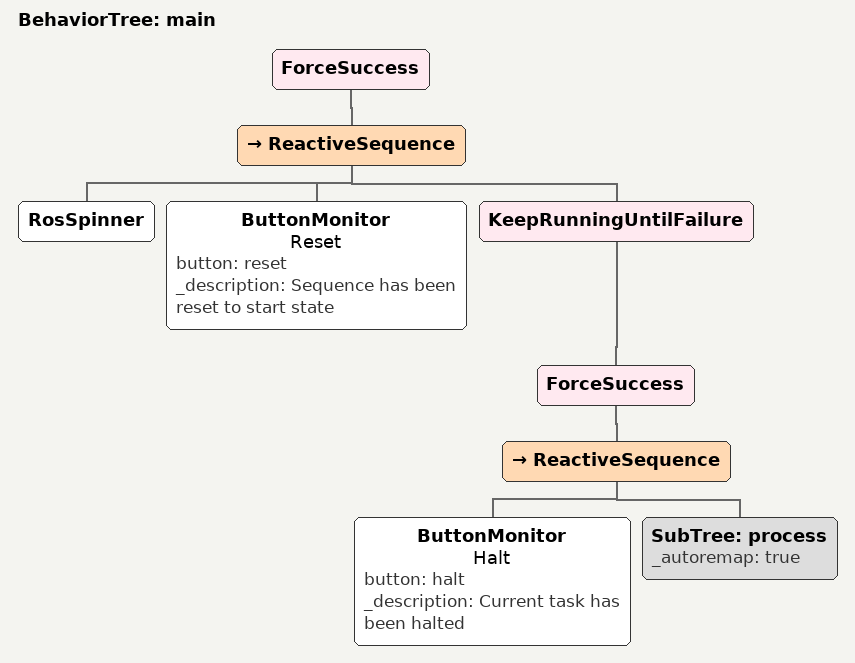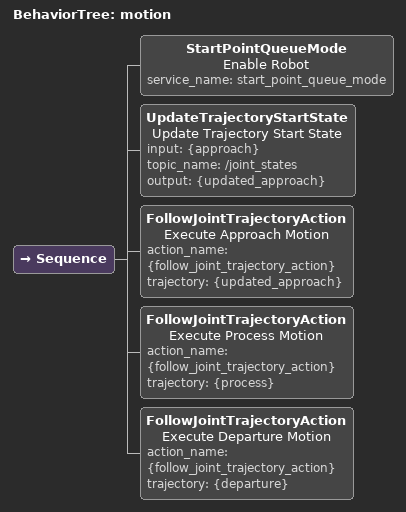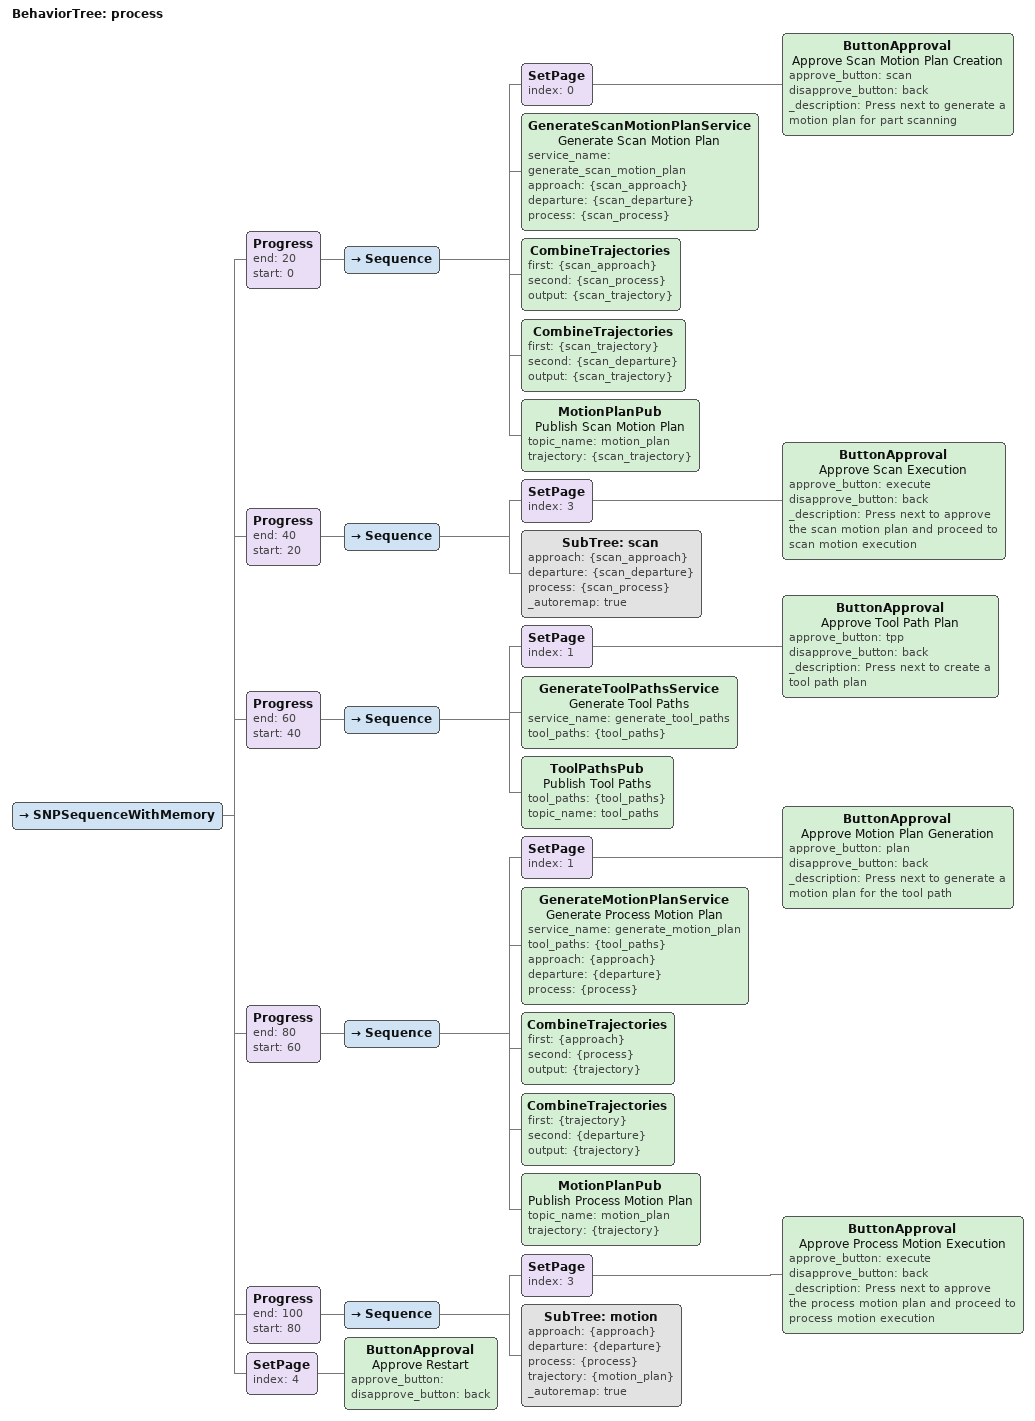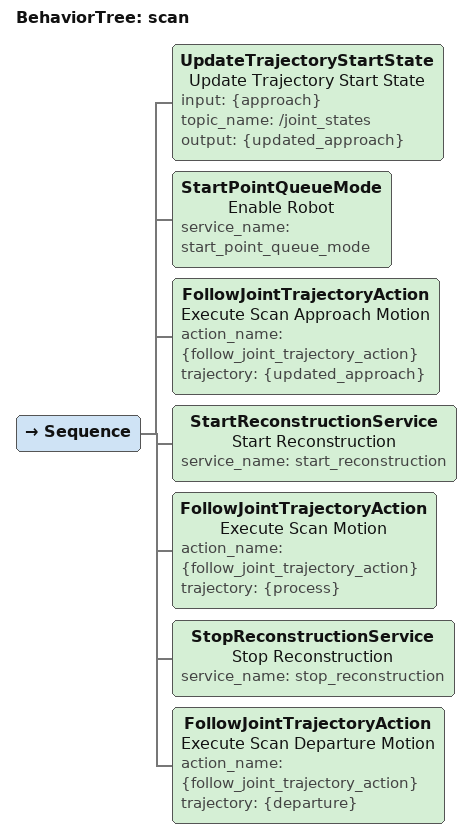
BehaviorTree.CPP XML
<?xml version="1.0" encoding="UTF-8"?>
<root BTCPP_format="4">
  <BehaviorTree ID="main">
    <ForceSuccess>
      <ReactiveSequence>
        <RosSpinner/>
        <ButtonMonitor name="Reset"
                       button="reset"
                       _description="Sequence has been reset to start state"/>
        <KeepRunningUntilFailure>
          <ForceSuccess>
            <ReactiveSequence>
              <ButtonMonitor name="Halt"
                             button="halt"
                             _description="Current task has been halted"/>
              <SubTree ID="process"
                       _autoremap="true"/>
            </ReactiveSequence>
          </ForceSuccess>
        </KeepRunningUntilFailure>
      </ReactiveSequence>
    </ForceSuccess>
  </BehaviorTree>

  <BehaviorTree ID="motion">
    <Sequence>
      <StartPointQueueMode name="Enable Robot"
                           service_name="start_point_queue_mode"/>
      <UpdateTrajectoryStartState name="Update Trajectory Start State"
                                  input="{approach}"
                                  topic_name="/joint_states"
                                  output="{updated_approach}"/>
      <FollowJointTrajectoryAction name="Execute Approach Motion"
                                   action_name="{follow_joint_trajectory_action}"
                                   trajectory="{updated_approach}"/>
      <FollowJointTrajectoryAction name="Execute Process Motion"
                                   action_name="{follow_joint_trajectory_action}"
                                   trajectory="{process}"/>
      <FollowJointTrajectoryAction name="Execute Departure Motion"
                                   action_name="{follow_joint_trajectory_action}"
                                   trajectory="{departure}"/>
    </Sequence>
  </BehaviorTree>

  <BehaviorTree ID="process">
    <SNPSequenceWithMemory>
      <Progress end="20"
                start="0">
        <Sequence>
          <SetPage index="0">
            <ButtonApproval name="Approve Scan Motion Plan Creation"
                            approve_button="scan"
                            disapprove_button="back"
                            _description="Press next to generate a motion plan for part scanning"/>
          </SetPage>
          <GenerateScanMotionPlanService name="Generate Scan Motion Plan"
                                         service_name="generate_scan_motion_plan"
                                         approach="{scan_approach}"
                                         departure="{scan_departure}"
                                         process="{scan_process}"/>
          <CombineTrajectories first="{scan_approach}"
                               second="{scan_process}"
                               output="{scan_trajectory}"/>
          <CombineTrajectories first="{scan_trajectory}"
                               second="{scan_departure}"
                               output="{scan_trajectory}"/>
          <MotionPlanPub name="Publish Scan Motion Plan"
                         topic_name="motion_plan"
                         trajectory="{scan_trajectory}"/>
        </Sequence>
      </Progress>
      <Progress end="40"
                start="20">
        <Sequence>
          <SetPage index="3">
            <ButtonApproval name="Approve Scan Execution"
                            approve_button="execute"
                            disapprove_button="back"
                            _description="Press next to approve the scan motion plan and proceed to scan motion execution"/>
          </SetPage>
          <SubTree ID="scan"
                   approach="{scan_approach}"
                   departure="{scan_departure}"
                   process="{scan_process}"
                   _autoremap="true"/>
        </Sequence>
      </Progress>
      <Progress end="60"
                start="40">
        <Sequence>
          <SetPage index="1">
            <ButtonApproval name="Approve Tool Path Plan"
                            approve_button="tpp"
                            disapprove_button="back"
                            _description="Press next to create a tool path plan"/>
          </SetPage>
          <GenerateToolPathsService name="Generate Tool Paths"
                                    service_name="generate_tool_paths"
                                    tool_paths="{tool_paths}"/>
          <ToolPathsPub name="Publish Tool Paths"
                        tool_paths="{tool_paths}"
                        topic_name="tool_paths"/>
        </Sequence>
      </Progress>
      <Progress end="80"
                start="60">
        <Sequence>
          <SetPage index="1">
            <ButtonApproval name="Approve Motion Plan Generation"
                            approve_button="plan"
                            disapprove_button="back"
                            _description="Press next to generate a motion plan for the tool path"/>
          </SetPage>
          <GenerateMotionPlanService name="Generate Process Motion Plan"
                                     service_name="generate_motion_plan"
                                     tool_paths="{tool_paths}"
                                     approach="{approach}"
                                     departure="{departure}"
                                     process="{process}"/>
          <CombineTrajectories first="{approach}"
                               second="{process}"
                               output="{trajectory}"/>
          <CombineTrajectories first="{trajectory}"
                               second="{departure}"
                               output="{trajectory}"/>
          <MotionPlanPub name="Publish Process Motion Plan"
                         topic_name="motion_plan"
                         trajectory="{trajectory}"/>
        </Sequence>
      </Progress>
      <Progress end="100"
                start="80">
        <Sequence>
          <SetPage index="3">
            <ButtonApproval name="Approve Process Motion Execution"
                            approve_button="execute"
                            disapprove_button="back"
                            _description="Press next to approve the process motion plan and proceed to process motion execution"/>
          </SetPage>
          <SubTree ID="motion"
                   approach="{approach}"
                   departure="{departure}"
                   process="{process}"
                   trajectory="{motion_plan}"
                   _autoremap="true"/>
        </Sequence>
      </Progress>
      <SetPage index="4">
        <ButtonApproval name="Approve Restart"
                        approve_button=""
                        disapprove_button="back"/>
      </SetPage>
    </SNPSequenceWithMemory>
  </BehaviorTree>

  <BehaviorTree ID="scan">
    <Sequence>
      <UpdateTrajectoryStartState name="Update Trajectory Start State"
                                  input="{approach}"
                                  topic_name="/joint_states"
                                  output="{updated_approach}"/>
      <StartPointQueueMode name="Enable Robot"
                           service_name="start_point_queue_mode"/>
      <FollowJointTrajectoryAction name="Execute Scan Approach Motion"
                                   action_name="{follow_joint_trajectory_action}"
                                   trajectory="{updated_approach}"/>
      <StartReconstructionService name="Start Reconstruction"
                                  service_name="start_reconstruction"/>
      <FollowJointTrajectoryAction name="Execute Scan Motion"
                                   action_name="{follow_joint_trajectory_action}"
                                   trajectory="{process}"/>
      <StopReconstructionService name="Stop Reconstruction"
                                 service_name="stop_reconstruction"/>
      <FollowJointTrajectoryAction name="Execute Scan Departure Motion"
                                   action_name="{follow_joint_trajectory_action}"
                                   trajectory="{departure}"/>
    </Sequence>
  </BehaviorTree>

</root>
